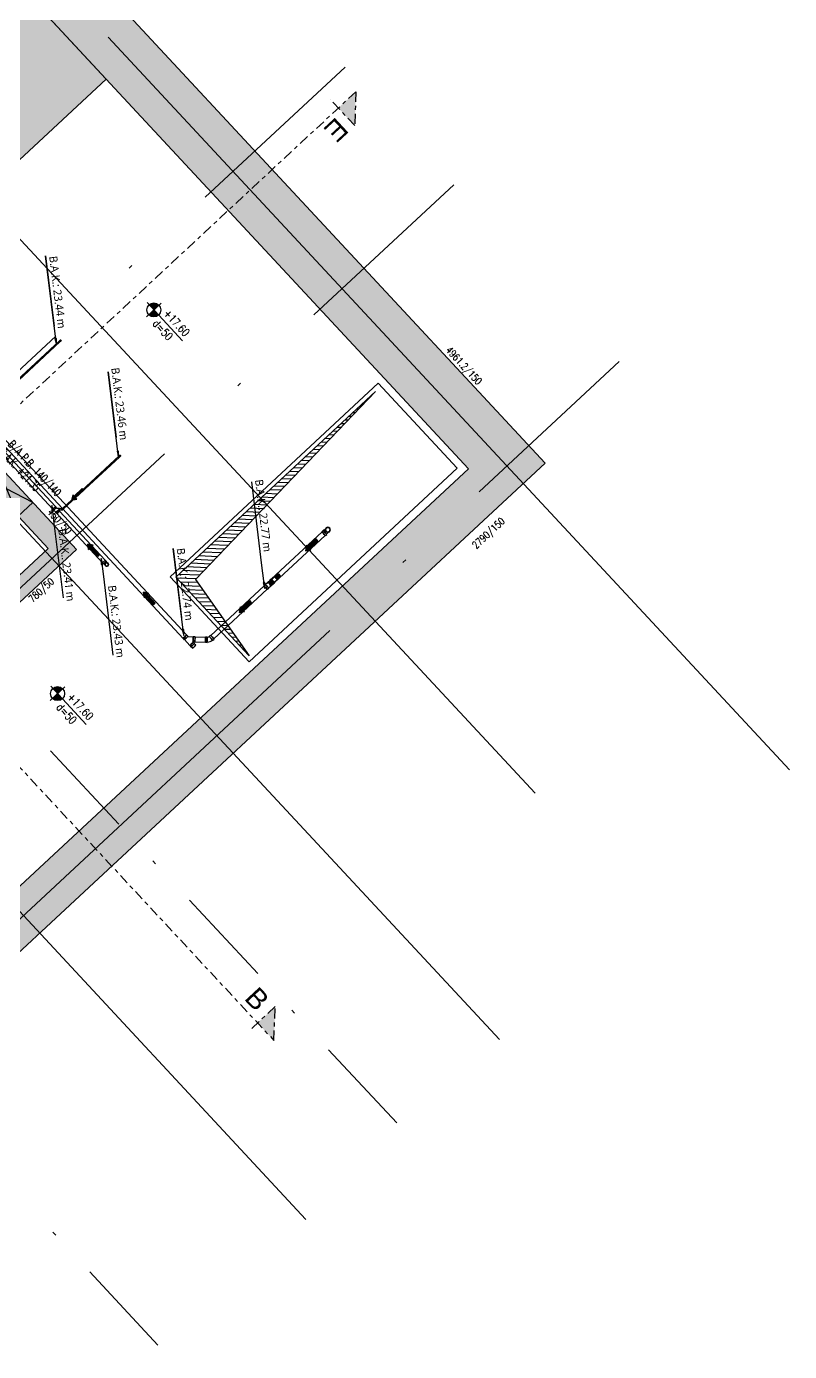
# Model space of a CAD drawing. Header units: millimetres. Extents: x 400382 to 401276, y 4543898 to 4544126.
# Drawn here: x 400505.69 to 400524.76, y 4543978.06 to 4544011.17 of the extents above; entities that cross this region are included whole.
import ezdxf
from ezdxf.enums import TextEntityAlignment as Align

# ---------------------------------------------------------------- set-up
doc = ezdxf.new("R2010")
doc.units = ezdxf.units.MM
for name, pattern in [('AKS', [3, 2.5, -0.25, 0, -0.25]), ('CENTER', [2, 1.25, -0.25, 0.25, -0.25]), ('CONTINU', [0]), ('DASHDOT2', [0.5, 0.25, -0.125, 0, -0.125]), ('HIDDEN', [0.375, 0.25, -0.125])]:
    doc.linetypes.add(name, pattern=pattern)
doc.layers.add('A-DETL', color=90, linetype='Continuous', lineweight=15)
for name, color, linetype in [('aks prota', 2, 'AKS'), ('boşluk prota', 2, 'Continuous'), ('boşluk taraması prota', 252, 'Continuous'), ('kesit tarama prota', 252, 'Continuous'), ('kiriş prota', 6, 'Continuous'), ('kolon tarama prota', 252, 'Continuous'), ('lperde prota', 4, 'Continuous'), ('merdiven prota', 2, 'Continuous'), ('perde prota', 1, 'Continuous'), ('PRT-AL-TUNEL_EKSENI', 14, 'DASHDOT2'), ('skesit prota', 7, 'Continuous'), ('st-s_level (kot)', 6, 'Continuous'), ('st-s_levelmark (kot işareti)', 4, 'Continuous'), ('TARAMA', 8, 'Continuous'), ('tkesit prota', 7, 'Continuous'), ('tnot prota', 4, 'Continuous')]:
    doc.layers.add(name, color=color, linetype=linetype)
doc.styles.add('Arial', font='Arial.ttf')
doc.styles.add('OLCU', font='romanstw.shx')
doc.styles.add('Segoe UI Light_1', font='', dxfattribs={"height": 200})
doc.styles.add('tkolon', font='romanstw.shx')
doc.styles.add('TNOT', font='romanstw.shx', dxfattribs={"width": 0.8, "height": 250})
doc.styles.get('Segoe UI Light_1').set_extended_font_data('Segoe UI Light')

# ---------------------------------------------------------------- blocks, each defined once
blk = doc.blocks.new('Flow Direction - Flow Direction _25mm_-1035271-_17_70 m  ARA KAT')
at = {"layer": 'TARAMA'}
blk.add_hatch(color=256, dxfattribs=at).paths.add_polyline_path([(0, 0), (-117, -78), (-117, -30), (-400, -30), (-400, 30), (-117, 30), (-117, 78)], flags=0)
for p, q in [((-117, 30), (-400, 30)), ((-400, 30), (-400, -30)), ((-117, 30), (-400, 30)), ((-400, 30), (-400, -30)), ((0, 0), (-117, 78)), ((-117, 78), (-117, 30)), ((-117, 78), (0, 0)), ((-117, 30), (-117, 78)), ((-117, -78), (0, 0)), ((-117, -78), (0, 0)), ((-400, -30), (-117, -30)), ((-117, -30), (-400, -30)), ((-117, -30), (-117, -78)), ((-117, -30), (-117, -78))]:
    blk.add_line(p, q, dxfattribs=at)
blk = doc.blocks.new('17.60 mekanik')
at = {"layer": 'kolon tarama prota'}
for points in [[(145317.1, 63033.7), (145306.2, 63044.1), (145303.8, 63040.9)], [(146118.3, 62999.4), (146107.3, 63009.8), (146105, 63006.7)], [(145629.1, 62955.7), (145618.1, 62966.1), (145615.8, 62962.9)], [(146066.5, 62771.4), (146055.6, 62781.8), (146053.2, 62778.6)], [(145604, 62751.3), (145615, 62740.9), (145617.3, 62744.1)], [(145785.2, 62751.3), (145796.2, 62740.9), (145798.5, 62744.1)]]:
    blk.add_hatch(color=256, dxfattribs=at).paths.add_polyline_path(points, flags=0)
for p, q in [((146119.7, 63221.1), (146119.7, 63221.1)), ((146111.9, 63205), (146111.9, 63200.6)), ((146112.4, 63200.6), (146112.4, 63027.3)), ((146116.9, 63208.6), (146116.9, 63208.6)), ((146124.2, 63027.3), (146124.2, 63200.6)), ((146124.7, 63200.6), (146124.7, 63205)), ((145136.5, 63164.9), (145279.9, 63060.8)), ((145317.1, 63033.7), (145136.5, 63164.9)), ((146071.2, 63033.6), (145900.8, 63157.5)), ((145455.2, 63082), (145589.5, 62984.4)), ((145629.1, 62955.7), (145455.2, 63082)), ((145306.2, 63044.1), (145303.8, 63040.9)), ((145303.8, 63040.9), (145317.1, 63033.7)), ((145317.1, 63033.7), (145306.2, 63044.1)), ((145315.8, 63045.7), (145315.8, 62781.6)), ((145318.5, 62781.6), (145318.5, 63045.7)), ((146118.3, 62999.4), (146071.2, 63033.6)), ((146111.9, 63027.3), (146111.9, 63022.9)), ((146112.6, 63022.9), (146112.6, 63007.4)), ((146113.7, 63042.7), (146113.7, 63040.2)), ((146113.7, 63021.7), (146113.7, 63019.2)), ((146113.8, 63040.2), (146113.8, 63021.7)), ((146114.2, 63019.2), (146114.2, 63013.3)), ((146122.4, 63013.3), (146122.4, 63019.2)), ((146122.8, 63021.7), (146122.8, 63040.2)), ((146122.9, 63040.2), (146122.9, 63042.7)), ((146122.9, 63019.2), (146122.9, 63021.7)), ((146124, 63007.4), (146124, 63022.9)), ((146124.7, 63022.9), (146124.7, 63027.3)), ((146107.3, 63009.8), (146105, 63006.7)), ((146105, 63006.7), (146118.3, 62999.4)), ((146118.3, 62999.4), (146107.3, 63009.8)), ((146111.9, 63007.4), (146111.9, 63002.9)), ((146112.4, 63002.9), (146112.4, 62820.9)), ((146121.3, 63007.4), (146115.3, 63007.4)), ((146124.2, 62820.9), (146124.2, 63002.9)), ((146124.7, 63002.9), (146124.7, 63007.4)), ((145618.1, 62966.1), (145615.8, 62962.9)), ((145615.8, 62962.9), (145629.1, 62955.7)), ((145629.1, 62955.7), (145618.1, 62966.1)), ((145627.8, 62958.5), (145627.8, 62766)), ((145630.4, 62766), (145630.4, 62958.5)), ((145889.6, 62899.9), (146030.9, 62797.2)), ((146066.5, 62771.4), (145889.6, 62899.9)), ((146085.6, 62786.2), (146076.4, 62777.1)), ((146088.3, 62789.8), (146085.1, 62786.7)), ((146107, 62807.9), (146088.6, 62789.5)), ((146097, 62781.2), (146115.4, 62799.6)), ((146071, 62777.3), (144960.7, 62777.3)), ((144960.7, 62765.5), (146071, 62765.5)), ((145612.3, 62755.8), (145299.9, 62755.8)), ((145615.8, 62755.9), (145612.3, 62755.9)), ((145615.8, 62752.9), (145615.2, 62752.4)), ((145618.3, 62755.4), (145615.8, 62755.4)), ((145615.8, 62751.9), (145615.8, 62751.8)), ((145622.1, 62759.2), (145618.3, 62755.4)), ((145622.5, 62760.2), (145621.8, 62759.5)), ((145622.5, 62755.4), (145624.2, 62757.1)), ((145624, 62755.4), (145622.5, 62755.4)), ((145626.8, 62763.7), (145622.9, 62759.8)), ((145623.8, 62758.9), (145622.9, 62759.8)), ((145622.9, 62759.8), (145623.8, 62758.9)), ((145624.8, 62757.9), (145623.8, 62758.9)), ((145623.8, 62758.9), (145624.8, 62757.9)), ((145627.5, 62755.9), (145624, 62755.9)), ((145624.4, 62756.8), (145625.2, 62757.5)), ((145624.8, 62757.9), (145628.7, 62761.8)), ((145628.8, 62761.7), (145626.7, 62763.9)), ((145626.7, 62763.9), (145628.8, 62761.7)), ((145627.8, 62762.8), (145626.8, 62763.7)), ((145626.8, 62763.7), (145627.8, 62762.8)), ((145795.2, 62755.8), (145627.5, 62755.8)), ((145628.7, 62761.8), (145627.8, 62762.8)), ((145627.8, 62762.8), (145628.7, 62761.8)), ((145798.7, 62755.9), (145795.2, 62755.9)), ((146055.6, 62781.8), (146053.2, 62778.6)), ((146053.2, 62778.6), (146066.5, 62771.4)), ((146066.5, 62771.4), (146055.6, 62781.8)), ((146075.4, 62777.7), (146071, 62777.7)), ((146071, 62765), (146075.4, 62765)), ((146075.4, 62776), (146074.8, 62775.4)), ((146076.4, 62777.1), (146075.4, 62777.1)), ((146075.4, 62774.7), (146075.4, 62774.8)), ((146075.4, 62765.6), (146095.2, 62765.6)), ((146092.6, 62777.1), (146093.7, 62778.2)), ((146095.2, 62777.1), (146092.6, 62777.1)), ((146094.1, 62777.7), (146097.3, 62780.8)), ((146099.6, 62777.7), (146095.2, 62777.7)), ((146095.2, 62765), (146099.6, 62765)), ((145299.9, 62746.8), (145612.3, 62746.8)), ((145604, 62751.3), (145615, 62740.9)), ((145617.3, 62744.1), (145604, 62751.3)), ((145604, 62751.3), (145640, 62725.1)), ((145612.3, 62746.7), (145615.8, 62746.7)), ((145615, 62740.9), (145617.3, 62744.1)), ((145615.8, 62747.2), (145624, 62747.2)), ((145624, 62746.7), (145627.5, 62746.7)), ((145627.5, 62746.8), (145795.2, 62746.8)), ((145640, 62725.1), (145792.5, 62614.4)), ((145785.2, 62751.3), (145796.2, 62740.9)), ((145798.5, 62744.1), (145785.2, 62751.3)), ((145785.2, 62751.3), (145822.1, 62724.5)), ((145795.2, 62746.7), (145798.7, 62746.7)), ((145796.2, 62740.9), (145798.5, 62744.1)), ((145822.1, 62724.5), (145982.3, 62608.1))]:
    blk.add_line(p, q, dxfattribs=at)
at = {"layer": 'kolon tarama prota', "extrusion": (2.51354e-07, -1.66297e-07, 1)}
for p, q in [((146111.9, 62820.9, 0), (146111.9, 62816.4, 0)), ((146124.7, 62816.4, 0), (146124.7, 62820.9, 0)), ((146109.9, 62811.4, 0), (146106.7, 62808.3, 0)), ((146115.7, 62799.3, 0), (146118.9, 62802.4, 0))]:
    blk.add_line(p, q, dxfattribs=at)
at = {"layer": 'kolon tarama prota', "extrusion": (-2.77643e-15, 8.50554e-08, 1)}
for p, q in [((146104.8, 62776.6, 0), (146099.6, 62776.6, 0)), ((146104.8, 62776.6, 0), (146099.6, 62776.6, 0)), ((146099.6, 62766.1, 0), (146104.8, 62766.1, 0)), ((146099.6, 62766.1, 0), (146104.8, 62766.1, 0))]:
    blk.add_line(p, q, dxfattribs=at)
at = {"layer": 'kolon tarama prota', "flags": 128}
for points in [[(146112.6, 63214.8), (146113, 63217.1), (146114.4, 63219), (146116.4, 63220.2), (146118.3, 63220.6)], [(146118.3, 63220.6), (146120.6, 63220.1), (146122.5, 63218.8), (146123.7, 63216.8), (146124, 63214.8)], [(146112.6, 63205), (146112.6, 63208), (146112.6, 63210.7), (146112.6, 63212.9), (146112.6, 63214.3), (146112.6, 63214.8), (146112.6, 63214.8)], [(146118.3, 63209.1), (146116, 63209.6), (146114.1, 63210.9), (146112.9, 63212.9), (146112.6, 63214.8)], [(146124, 63214.8), (146123.5, 63212.6), (146122.2, 63210.7), (146120.2, 63209.5), (146118.3, 63209.1)], [(146124, 63214.8), (146124, 63214.4), (146124, 63213), (146124, 63210.9), (146124, 63208.1), (146124, 63205.1), (146124, 63205)], [(145315.6, 63047.6), (145316.1, 63048.6), (145317.1, 63049.1)], [(145315.6, 63045.7), (145315.6, 63046.9), (145315.6, 63047.5), (145315.6, 63047.6)], [(145317.1, 63046), (145316, 63046.5), (145315.6, 63047.6)], [(145317.1, 63049.1), (145318.2, 63048.6), (145318.6, 63047.6)], [(145318.6, 63047.6), (145318.2, 63046.5), (145317.1, 63046)], [(145318.6, 63047.6), (145318.6, 63047.1), (145318.6, 63045.9), (145318.6, 63045.7)], [(146114.2, 63045.6), (146114.7, 63047.5), (146116, 63048.9), (146117.8, 63049.6), (146118.3, 63049.7)], [(146114.2, 63042.7), (146114.2, 63044.5), (146114.2, 63045.5), (146114.2, 63045.6)], [(146118.3, 63041.5), (146116.4, 63041.9), (146114.9, 63043.2), (146114.2, 63045.1), (146114.2, 63045.6)], [(146118.3, 63049.7), (146120.2, 63049.2), (146121.7, 63047.9), (146122.4, 63046.1), (146122.4, 63045.6)], [(146122.4, 63045.6), (146121.9, 63043.7), (146120.6, 63042.2), (146118.8, 63041.5), (146118.3, 63041.5)], [(146122.4, 63045.6), (146122.4, 63045.1), (146122.4, 63043.7), (146122.4, 63042.7)], [(145627.6, 62960.4), (145628, 62961.5), (145629.1, 62961.9)], [(145627.6, 62958.5), (145627.6, 62959.7), (145627.6, 62960.4), (145627.6, 62960.4)], [(145629.1, 62958.9), (145628, 62959.3), (145627.6, 62960.4)], [(145629.1, 62961.9), (145630.2, 62961.5), (145630.6, 62960.4)], [(145630.6, 62960.4), (145630.2, 62959.3), (145629.1, 62958.9)], [(145630.6, 62960.4), (145630.6, 62959.9), (145630.6, 62958.8), (145630.6, 62958.5)], [(145627.6, 62766), (145627.1, 62764.4), (145626.7, 62763.9)], [(145628.8, 62761.7), (145630.2, 62763.7), (145630.6, 62766)], [(145798.7, 62755.4), (145801.2, 62755.4), (145803.4, 62755.4), (145804.9, 62755.4), (145805.6, 62755.4), (145805.6, 62755.4)], [(145801.5, 62751.3), (145802, 62753.2), (145803.3, 62754.7), (145805.1, 62755.4), (145805.6, 62755.4)], [(145805.6, 62755.4), (145807.5, 62754.9), (145809, 62753.6), (145809.7, 62751.8), (145809.7, 62751.3)], [(145805.6, 62747.2), (145805.2, 62747.2), (145803.8, 62747.2), (145801.8, 62747.2), (145799.3, 62747.2), (145798.7, 62747.2)], [(145805.6, 62747.2), (145803.7, 62747.7), (145802.3, 62749), (145801.6, 62750.8), (145801.5, 62751.3)], [(145809.7, 62751.3), (145809.3, 62749.4), (145808, 62747.9), (145806.1, 62747.2), (145805.6, 62747.2)]]:
    blk.add_lwpolyline(points, dxfattribs=at)
at = {"layer": 'kolon tarama prota', "extrusion": (2.51354e-07, -1.66297e-07, 1), "elevation": 0, "flags": 128}
for points in [[(146112, 62813.5), (146110.5, 62811.2), (146110.3, 62811)], [(146112.6, 62816.4), (146112.1, 62813.8), (146112, 62813.5)], [(146118.4, 62802.9), (146121.1, 62806.2), (146122.5, 62809.1)], [(146122.5, 62809.1), (146123.7, 62813.2), (146124, 62816.4)]]:
    blk.add_lwpolyline(points, dxfattribs=at)
at = {"layer": 'kolon tarama prota'}
for centre, radius, start, end in [((146118.3, 63214.8), 6.38, 90, 270), ((146118.3, 63214.8), 6.38, 90, 270), ((146118.3, 63214.8), 5.9, 144, 324), ((146118.3, 63214.8), 5.71, 90, 270), ((146118.3, 63214.8), 5.9, 324, 144), ((146118.3, 63214.8), 6.38, 270, 90), ((146118.3, 63214.8), 6.38, 270, 90), ((146118.3, 63214.8), 5.71, 270, 90), ((146118.3, 63045.6), 4.58, 90, 270), ((146118.3, 63045.6), 4.58, 90, 270), ((146118.3, 63045.6), 4.58, 0, 180), ((146118.3, 63045.6), 4.58, 0, 180), ((146118.3, 63045.6), 4.5, 324, 144), ((146118.3, 63045.6), 4.58, 270, 90), ((146118.3, 63045.6), 4.58, 270, 90), ((145317.1, 63047.6), 1.52, 90, 270), ((145317.1, 63047.6), 1.33, 144, 324), ((145317.1, 63047.6), 1.33, 324, 144), ((145317.1, 63047.6), 1.52, 270, 90), ((146118.3, 63045.6), 4.58, 180, 0), ((146118.3, 63045.6), 4.58, 180, 0), ((146118.3, 63045.6), 4.5, 144, 324), ((146118.3, 63045.6), 4.1, 90, 270), ((146118.3, 63045.6), 4.1, 90, 270), ((146117, 63043.8), 2.25, 54, 234), ((146118.3, 63045.6), 3.43, 90, 270), ((146118.3, 63045.6), 3.43, 90, 270), ((146118.3, 63045.6), 3.3, 144, 324), ((146118.3, 63045.6), 3.02, 90, 270), ((146118.3, 63045.6), 3.3, 324, 144), ((146118.3, 63045.6), 4.1, 270, 90), ((146118.3, 63045.6), 4.1, 270, 90), ((146119.6, 63047.4), 2.25, 234, 54), ((146118.3, 63045.6), 3.43, 270, 90), ((146118.3, 63045.6), 3.43, 270, 90), ((146118.3, 63045.6), 3.02, 270, 90), ((145629.1, 62960.4), 1.52, 90, 270), ((145629.1, 62960.4), 1.33, 144, 324), ((145629.1, 62960.4), 1.33, 324, 144), ((145629.1, 62960.4), 1.52, 270, 90), ((145805.6, 62751.3), 4.58, 0, 180), ((145805.6, 62751.3), 4.58, 0, 180), ((145805.6, 62751.3), 4.1, 0, 180), ((145805.6, 62751.3), 4.58, 180, 0), ((145805.6, 62751.3), 4.58, 180, 0), ((145805.6, 62751.3), 4.1, 180, 0)]:
    blk.add_arc(centre, radius, start, end, dxfattribs=at)
for centre, major_axis, ratio, start_param, end_param in [((146118.3, 63200.6), (6.38, 0), 0.01, 1.570814, 4.712406), ((146118.3, 63205), (6.38, 0), 0.01, 1.570814, 4.712406), ((146118.3, 63205), (5.72, 0), 0.01, 1.570814, 4.712406), ((146118.3, 63200.6), (5.9, 0), 0.01, 3.141593, 4.712389), ((146118.3, 63200.6), (5.9, 0), 0.01, 1.570796, 3.141593), ((146118.3, 63205), (5.72, 0), 0.01, 4.712406, 7.853999), ((146118.3, 63205), (6.38, 0), 0.01, 4.712406, 7.853999), ((146118.3, 63200.6), (5.9, 0), 0.01, 4.712389, 6.283185), ((146118.3, 63200.6), (5.9, 0), 0.01, 0, 1.570796), ((146118.3, 63200.6), (6.38, 0), 0.01, 4.712406, 7.853999), ((145317.1, 63045.7), (1.52, 0), 0.010011, 1.570796, 4.712389), ((145317.1, 63045.7), (1.33, 0), 0.010011, 1.570796, 3.141593), ((145317.1, 63045.7), (1.33, 0), 0.010011, 3.141593, 4.712389), ((145317.1, 63045.7), (1.33, 0), 0.010011, 0, 1.570796), ((145317.1, 63045.7), (1.33, 0), 0.010011, 4.712389, 6.283185), ((145317.1, 63045.7), (1.52, 0), 0.010011, 4.712389, 7.853982), ((146118.3, 63027.3), (6.38, 0), 0.01, 1.570796, 4.712389), ((146118.3, 63022.9), (6.38, 0), 0.01, 1.570796, 4.712389), ((146118.3, 63027.3), (5.9, 0), 0.01, 1.570796, 3.141593), ((146118.3, 63027.3), (5.9, 0), 0.01, 3.141593, 4.712389), ((146118.3, 63022.9), (5.72, 0), 0.01, 1.570796, 4.712389), ((146118.3, 63019.2), (4.58, 0), 0.714142, 1.570796, 4.712389), ((146118.3, 63042.7), (4.58, 0), 0.699344, 1.570796, 4.712389), ((146118.3, 63040.2), (4.58, 0), 0.699344, 1.570796, 4.712389), ((146118.3, 63021.7), (4.58, 0), 0.714142, 1.570796, 4.712389), ((146118.3, 63040.2), (4.5, 0), 0.699401, 1.570796, 3.141593), ((146118.3, 63040.2), (4.5, 0), 0.699401, 3.141593, 4.712389), ((146118.3, 63021.7), (4.5, 0), 0.699401, 1.570796, 3.141593), ((146118.3, 63021.7), (4.5, 0), 0.699401, 3.141593, 4.712389), ((146118.3, 63042.7), (4.1, 0), 0.699344, 1.570796, 4.712389), ((146118.3, 63019.2), (4.1, 0), 0.714142, 1.570796, 4.712389), ((146118.3, 63042.7), (4.58, 0), 0.699344, 4.712389, 7.853982), ((146118.3, 63042.7), (4.1, 0), 0.699344, 4.712389, 7.853982), ((146118.3, 63040.2), (4.5, 0), 0.699401, 0, 1.570796), ((146118.3, 63040.2), (4.58, 0), 0.699344, 4.712389, 7.853982), ((146118.3, 63040.2), (4.5, 0), 0.699401, 4.712389, 6.283185), ((146118.3, 63027.3), (6.38, 0), 0.01, 4.712389, 7.853982), ((146118.3, 63027.3), (5.9, 0), 0.01, 0, 1.570796), ((146118.3, 63027.3), (5.9, 0), 0.01, 4.712389, 6.283185), ((146118.3, 63021.7), (4.58, 0), 0.714142, 4.712389, 7.853982), ((146118.3, 63021.7), (4.5, 0), 0.699401, 0, 1.570796), ((146118.3, 63022.9), (6.38, 0), 0.01, 4.712389, 7.853982), ((146118.3, 63022.9), (5.71, 0), 0.01, 4.712389, 7.853982), ((146118.3, 63019.2), (4.58, 0), 0.714142, 4.712389, 7.853982), ((146118.3, 63019.2), (4.1, 0), 0.714142, 4.712389, 7.853982), ((146118.3, 63021.7), (4.5, 0), 0.699401, 4.712389, 6.283185), ((146118.3, 63007.4), (6.38, 0), 0.01, 1.570796, 4.712389), ((146118.3, 63002.9), (6.38, 0), 0.01, 1.570796, 4.712389), ((146118.3, 63002.9), (5.9, 0), 0.01, 1.570796, 3.141593), ((146118.3, 63002.9), (5.9, 0), 0.01, 3.141593, 4.712389), ((146118.3, 63007.4), (5.71, 0), 0.01, 1.570796, 4.712389), ((146118.3, 63009.4), (4.1, 0), 0.714142, 3.897739, 4.712389), ((146118.3, 63007.4), (6.38, 0), 0.01, 4.712389, 7.853982), ((146118.3, 63007.4), (5.71, 0), 0.01, 4.712389, 7.853982), ((146118.3, 63009.4), (4.1, 0), 0.714142, 4.712389, 5.527039), ((146118.3, 63002.9), (5.9, 0), 0.01, 0, 1.570796), ((146118.3, 63002.9), (6.38, 0), 0.01, 4.712389, 7.853982), ((146118.3, 63002.9), (5.9, 0), 0.01, 4.712389, 6.283185), ((145629.1, 62958.5), (1.52, 0), 0.01, 1.570796, 4.712389), ((145629.1, 62958.5), (1.33, 0), 0.01, 3.141593, 4.712389), ((145629.1, 62958.5), (1.33, 0), 0.01, 1.570796, 3.141593), ((145629.1, 62958.5), (1.33, 0), 0.01, 4.712389, 6.283185), ((145629.1, 62958.5), (1.33, 0), 0.01, 0, 1.570796), ((145629.1, 62958.5), (1.52, 0), 0.01, 4.712389, 7.853982), ((146118.3, 62820.9), (5.9, 0), 0.01, 1.570796, 3.141593), ((146118.3, 62820.9), (5.9, 0), 0.01, 3.141593, 4.712389), ((146118.3, 62820.9), (5.9, 0), 0.01, 0, 1.570796), ((146118.3, 62820.9), (5.9, 0), 0.01, 4.712389, 6.283185), ((146089.6, 62782.2), (-4.51, 4.51), 0.01, 3.137451, 6.279044), ((146089.6, 62782.2), (-4.51, 4.51), 0.01, 6.279044, 9.420636), ((146089.6, 62782.2), (-4.04, 4.04), 0.01, 6.279044, 9.420636), ((146089.6, 62782.2), (-4.04, 4.04), 0.01, 3.137451, 6.279044), ((146092.8, 62785.3), (-4.51, 4.51), 0.01, 6.279044, 9.420636), ((146092.8, 62785.3), (-4.51, 4.51), 0.01, 3.137451, 6.279044), ((146092.8, 62785.3), (-4.17, 4.17), 0.01, 4.712389, 6.283185), ((146092.8, 62785.3), (-4.17, 4.17), 0.01, 0, 1.570796), ((146092.8, 62785.3), (-4.17, 4.17), 0.01, 1.570796, 3.141593), ((146092.8, 62785.3), (-4.17, 4.17), 0.01, 3.141593, 4.712389), ((146111.2, 62803.8), (-4.17, 4.17), 0.01, 4.712389, 6.283185), ((146111.2, 62803.8), (-4.17, 4.17), 0.01, 0, 1.570796), ((146111.2, 62803.8), (-4.17, 4.17), 0.01, 1.570796, 3.141593), ((146111.2, 62803.8), (-4.17, 4.17), 0.01, 3.141593, 4.712389), ((145612.3, 62751.3), (0, 4.58), 0.01, 6.259048, 9.400641), ((145612.3, 62751.3), (0, 4.5), 0.01, 0, 1.570796), ((145612.3, 62751.3), (0, 4.58), 0.01, 3.117456, 6.259048), ((145612.3, 62751.3), (0, 4.5), 0.01, 4.712389, 6.283185), ((145616.3, 62751.3), (-1.06, 1.06), 0.009994, 0.024139, 1.094793), ((145616.3, 62751.3), (-1.06, 1.06), 0.009994, 5.236671, 6.307325), ((145615.8, 62751.3), (0, 4.58), 0.01, 6.259048, 9.400641), ((145615.8, 62751.3), (0, 4.1), 0.01, 6.259048, 9.400641), ((145615.8, 62751.3), (0, 4.58), 0.01, 3.117456, 6.259048), ((145615.8, 62751.3), (0, 4.1), 0.01, 3.117456, 6.259048), ((145623.1, 62758.2), (-1.33, 1.33), 0.009994, 0.024139, 3.165732), ((145623.1, 62758.2), (-1.33, 1.33), 0.009994, 3.165732, 6.307325), ((145623.1, 62758.2), (-1.06, 1.06), 0.009994, 3.165732, 6.307325), ((145623.1, 62758.2), (-1.06, 1.06), 0.009994, 0.024139, 3.165732), ((145623.8, 62758.9), (-1.33, 1.33), 0.009994, 3.165732, 6.307325), ((145623.8, 62758.9), (-1.33, 1.33), 0.009994, 0.024139, 3.165732), ((145624, 62751.3), (0, 4.58), 0.01, 6.259048, 9.400641), ((145624, 62751.3), (0, 4.1), 0.01, 6.259048, 9.400641), ((145624, 62751.3), (0, 4.58), 0.01, 3.117456, 6.259048), ((145624, 62751.3), (0, 4.1), 0.01, 3.117456, 6.259048), ((145627.5, 62751.3), (0, 4.58), 0.01, 6.259048, 9.400641), ((145627.5, 62751.3), (0, 4.5), 0.01, 0, 1.570796), ((145627.5, 62751.3), (0, 4.58), 0.01, 3.117456, 6.259048), ((145627.5, 62751.3), (0, 4.5), 0.01, 4.712389, 6.283185), ((145629.1, 62766), (1.52, 0), 0.01, 0.010004, 3.151597), ((145629.1, 62766), (1.52, 0), 0.01, 3.151597, 6.293189), ((145629.1, 62766), (1.33, 0), 0.01, 1.570796, 3.141593), ((145629.1, 62766), (1.33, 0), 0.01, 3.141593, 4.712389), ((145629.1, 62766), (1.33, 0), 0.01, 0, 1.570796), ((145629.1, 62766), (1.33, 0), 0.01, 4.712389, 6.283185), ((145795.2, 62751.3), (0, -4.58), 0.01, 1.570796, 4.712389), ((145795.2, 62751.3), (0, 4.5), 0.01, 0, 1.570796), ((145795.2, 62751.3), (0, 4.5), 0.01, 4.712389, 6.283185), ((145798.7, 62751.3), (0, -4.58), 0.01, 1.570796, 4.712389), ((145798.7, 62751.3), (0, -4.1), 0.01, 1.570796, 4.712389), ((146071, 62771.4), (0, 6.38), 0.01, 0.004143, 3.145735), ((146071, 62771.4), (0, 5.9), 0.01, 0, 1.570796), ((146071, 62771.4), (0, 5.9), 0.01, 1.570796, 3.141593), ((146071, 62771.4), (0, 6.38), 0.01, 3.145735, 6.287328), ((146071, 62771.4), (0, 5.9), 0.01, 4.712389, 6.283185), ((146071, 62771.4), (0, 5.9), 0.01, 3.141593, 4.712389), ((146078.8, 62771.4), (-4.04, 4.04), 0.01, 5.706848, 6.279044), ((146078.8, 62771.4), (-4.04, 4.04), 0.01, 6.279044, 6.85124), ((146075.4, 62771.4), (0, 6.38), 0.01, 0.004143, 3.145735), ((146075.4, 62771.4), (0, 5.71), 0.01, 0.004143, 3.145735), ((146075.4, 62771.4), (0, 6.38), 0.01, 3.145735, 6.287328), ((146075.4, 62771.4), (0, 5.72), 0.01, 3.145735, 6.287328), ((146095.2, 62771.4), (0, 6.38), 0.01, 0.004143, 3.145735), ((146095.2, 62771.4), (0, 5.71), 0.01, 0.004143, 3.145735), ((146095.2, 62771.4), (0, 6.38), 0.01, 3.145735, 6.287328), ((146095.2, 62771.4), (0, 5.72), 0.01, 3.145735, 6.287328), ((146099.6, 62771.4), (0, 6.38), 0.01, 0.004143, 3.145735), ((146099.6, 62771.4), (0, 6.38), 0.01, 3.145735, 6.287328), ((145612.3, 62751.3), (0, 4.5), 0.01, 1.570796, 3.141593), ((145612.3, 62751.3), (0, 4.5), 0.01, 3.141593, 4.712389), ((145627.5, 62751.3), (0, 4.5), 0.01, 1.570796, 3.141593), ((145627.5, 62751.3), (0, 4.5), 0.01, 3.141593, 4.712389), ((145795.2, 62751.3), (0, 4.5), 0.01, 1.570796, 3.141593), ((145795.2, 62751.3), (0, -4.58), 0.01, 4.712389, 7.853982), ((145795.2, 62751.3), (0, 4.5), 0.01, 3.141593, 4.712389), ((145798.7, 62751.3), (0, 4.1), 0.01, 1.570796, 4.712389), ((145798.7, 62751.3), (0, 4.58), 0.01, 1.570796, 4.712389)]:
    blk.add_ellipse(centre, major_axis=major_axis, ratio=ratio, start_param=start_param, end_param=end_param, dxfattribs=at)
at = {"layer": 'kolon tarama prota', "extrusion": (2.51354e-07, -1.66297e-07, 1)}
for centre, major_axis, start_param, end_param in [((146118.3, 62820.9, 0), (6.38, 0, 0), 6.279043, 9.420635), ((146118.3, 62820.9, 0), (6.38, 0, 0), 3.13745, 6.279043), ((146111.2, 62803.8, 0), (4.51, -4.51, 0), 3.145734, 6.287327), ((146111.2, 62803.8, 0), (4.51, -4.51, 0), 0.004141, 3.145734), ((146114.4, 62806.9, 0), (4.51, -4.51, 0), 3.145734, 6.287327), ((146114.4, 62806.9, 0), (4.51, -4.51, 0), 0.004141, 3.145734), ((146114.4, 62806.9, 0), (4.04, -4.04, 0), 3.145734, 6.287327), ((146114.4, 62806.9, 0), (4.04, -4.04, 0), 0.004141, 3.145734), ((146118.3, 62816.4, 0), (6.38, 0, 0), 6.279043, 9.420635), ((146118.3, 62816.4, 0), (6.38, 0, 0), 3.13745, 6.279043), ((146118.3, 62816.4, 0), (5.72, 0, 0), 6.279043, 9.420635), ((146118.3, 62816.4, 0), (5.71, 0, 0), 3.13745, 6.279043)]:
    blk.add_ellipse(centre, major_axis=major_axis, ratio=0.01, start_param=start_param, end_param=end_param, dxfattribs=at)
at = {"layer": 'kolon tarama prota', "extrusion": (-2.77643e-15, 8.50554e-08, 1)}
for centre, start_param, end_param in [((146099.6, 62771.4, 0), 3.145735, 6.287328), ((146099.6, 62771.4, 0), 3.145735, 6.287328), ((146099.6, 62771.4, 0), 0.004143, 3.145735), ((146099.6, 62771.4, 0), 0.004143, 3.145735), ((146104.8, 62771.4, 0), 0.004143, 3.145735), ((146104.8, 62771.4, 0), 3.145735, 6.287328), ((146104.8, 62771.4, 0), 0.004143, 3.145735), ((146104.8, 62771.4, 0), 3.145735, 6.287328)]:
    blk.add_ellipse(centre, major_axis=(0, -5.24, 0), ratio=0.01, start_param=start_param, end_param=end_param, dxfattribs=at)
at = {"layer": 'kolon tarama prota', "xscale": 0.1, "yscale": 0.1, "zscale": 0.1}
for p, rotation in [((146118.3, 63138.1), 269.9999999999998), ((146118.3, 62911.8), 270.0000000000002), ((145627.8, 62796), 269.9999999999998), ((145735.7, 62751.3), 179.9999999999998), ((145918.7, 62771.4), 179.9999999999996)]:
    blk.add_blockref('Flow Direction - Flow Direction _25mm_-1035271-_17_70 m  ARA KAT', p, dxfattribs=dict(at, rotation=rotation))
at = {"layer": 'kolon tarama prota', "char_height": 20, "attachment_point": 1, "rotation": 324, "line_spacing_factor": 1.142579, "style": 'Segoe UI Light_1'}
for s, insert, width in [('B.A.K.: 23.44 m', (145155.7, 63186.3), 214.162), ('B.A.K.: 22.77 m', (145914.8, 63182.6), 212.151), ('B.A.K.: 23.46 m', (145465.6, 63109.9), 213.66), ('B.A.K.: 22.74 m', (145907.1, 62922.5), 213.157), ('B.A.K.: 23.41 m', (145670.3, 62738.4), 208.13), ('B.A.K.: 23.43 m', (145858.3, 62733.5), 213.66)]:
    blk.add_mtext(s, dxfattribs=dict(at, insert=insert, width=width))
blk = doc.blocks.new('PLAN_KOT')
at = {"layer": 'st-s_levelmark (kot işareti)'}
h = blk.add_hatch(color=256, dxfattribs=at)
h.paths.add_polyline_path([(0, 17.5, 0.414214), (-17.5, 0), (0, 0)])
h.paths.add_polyline_path([(17.5, 0), (0, 0), (0, -17.5, 0.414214)])
for p, q in [((105, 0), (-25, 0)), ((0, 25), (0, -25))]:
    blk.add_line(p, q, dxfattribs=at)
blk.add_circle((0, 0), 17.5, dxfattribs=at)
at = {"layer": 'st-s_level (kot)', "color": 6, "style": 'OLCU', "width": 0.8}
for tag, p in [('KOT', (22.7, 9.8)), ('DÖŞEME_KALINLIĞI', (22.7, -27.6))]:
    blk.add_attdef(tag, p, '', height=20, dxfattribs=at)

msp = doc.modelspace()

# ---------------------------------------------------------------- hatches: boundary and pattern name
at = {"layer": 'boşluk taraması prota', "ltscale": 2}
h = msp.add_hatch(dxfattribs=at)
h.set_pattern_fill('ANSI31', color=256, scale=0.03, angle=-47.076006, style=0)
h.set_pattern_definition([(357.923994, (399730.02141, 4544231.52578), (0.003450452, 0.095187483), [])])
h.paths.add_polyline_path([(400514.41327, 4544002.05483), (400509.91988, 4543997.35427), (400511.25752, 4543995.4439), (400509.42437, 4543997.41496)])
at = {"layer": 'kesit tarama prota'}
h = msp.add_hatch(color=256, dxfattribs=at)
h.dxf.hatch_style = 1
h.paths.add_polyline_path([(400513.89436, 4544008.69619), (400513.9251, 4544009.54416), (400513.48574, 4544009.13555)])
h = msp.add_hatch(color=256, dxfattribs=at)
h.dxf.hatch_style = 1
h.paths.add_polyline_path([(400511.9066, 4543986.68003), (400511.87586, 4543985.83206), (400511.46724, 4543986.27141)])
at = {"layer": 'kolon tarama prota'}
h = msp.add_hatch(color=256, dxfattribs=at)
h.dxf.hatch_style = 1
h.paths.add_polyline_path([(400518.65538, 4544000.26436), (400484.81074, 4544036.65495), (400485.11839, 4544034.12161), (400516.73976, 4544000.12153), (400498.50654, 4543983.16394), (400490.43772, 4543991.83973), (400489.11966, 4543990.61388), (400489.80069, 4543989.88162), (400490.02037, 4543990.08593), (400498.22539, 4543981.26369)])
h = msp.add_hatch(dxfattribs=at)
h.set_pattern_fill('DOTS', color=2, scale=0.1, angle=-47.076006)
h.set_pattern_definition([(312.923994, (398997.36488, 4544993.93019), (0.170302485, 0.049990168), [0, -0.15875])])
h.paths.add_polyline_path([(400504.14415, 4544013.66464), (400507.6855, 4544009.8569), (400492.11206, 4543995.37301), (400491.37243, 4543996.16828), (400490.40724, 4543997.20607), (400489.18348, 4543998.52189), (400490.13948, 4543999.41101), (400490.0054, 4544000.51506)])
h = msp.add_hatch(color=256, dxfattribs=at)
h.dxf.hatch_style = 1
h.paths.add_polyline_path([(400506.93947, 4543998.10449), (400503.87484, 4544001.39965), (400499.55467, 4543997.38172), (400499.96329, 4543996.94237), (400503.91733, 4544000.61978), (400506.23282, 4543998.1301), (400501.25347, 4543993.49911), (400498.52936, 4543996.42815), (400498.16323, 4543996.08763), (400501.22786, 4543992.79247)])

# ---------------------------------------------------------------- linework, layer by layer
at = {"layer": 'A-DETL', "color": 1, "lineweight": 5}
msp.add_lwpolyline([(400410.49797, 4544108.04135), (400518.40627, 4543992.01566)], dxfattribs=at)
at = {"layer": 'aks prota', "ltscale": 10}
for p, q in [((400524.75998, 4543992.59926), (400411.76442, 4544114.0949)), ((400517.51063, 4543985.85709), (400404.51506, 4544107.35273)), ((400512.67773, 4543981.36231), (400399.68216, 4544102.85794)), ((400488.11889, 4543986.40837), (400513.65514, 4544010.15801)), ((400490.83438, 4543983.4676), (400516.37063, 4544007.21723)), ((400494.96322, 4543979.04918), (400520.49946, 4544002.79881))]:
    msp.add_line(p, q, dxfattribs=at)
at = {"layer": 'boşluk prota', "ltscale": 0.05}
msp.add_lwpolyline([(400514.41327, 4544002.05483), (400509.91988, 4543997.35427), (400511.25752, 4543995.4439), (400509.42437, 4543997.41496)], close=True, dxfattribs=at)
at = {"layer": 'kiriş prota'}
for points in [[(400504.14415, 4544013.66464), (400507.6855, 4544009.8569), (400492.11206, 4543995.37301), (400491.37243, 4543996.16828), (400490.40724, 4543997.20607), (400489.18348, 4543998.52189), (400490.13948, 4543999.41101), (400490.0054, 4544000.51506), (400504.14415, 4544013.66464)], [(400514.48025, 4544002.25707), (400516.45523, 4544000.13353), (400511.2562, 4543995.29823), (400509.28122, 4543997.42178), (400514.48025, 4544002.25707)]]:
    msp.add_lwpolyline(points, dxfattribs=at)
at = {"layer": 'merdiven prota', "linetype": 'HIDDEN', "ltscale": 10}
msp.add_lwpolyline([(400504.89638, 4544000.30126), (400505.48369, 4543998.93559), (400505.84982, 4543999.2761), (400504.53026, 4543999.96075), (400504.89638, 4544000.30126)], dxfattribs=at)
at = {"layer": 'perde prota'}
msp.add_lwpolyline([(400490.43772, 4543991.83973), (400498.50654, 4543983.16394), (400516.73976, 4544000.12153), (400485.11839, 4544034.12161), (400484.81074, 4544036.65495), (400518.65538, 4544000.26436), (400498.22539, 4543981.26369), (400490.02037, 4543990.08593), (400489.80069, 4543989.88162), (400489.11966, 4543990.61388)], dxfattribs=at)
for points in [[(400503.87484, 4544001.39965), (400506.93947, 4543998.10449), (400501.22786, 4543992.79247), (400498.16323, 4543996.08763)], [(400503.91733, 4544000.61978), (400506.23282, 4543998.1301), (400501.25347, 4543993.49911), (400498.93798, 4543995.98879)]]:
    msp.add_lwpolyline(points, close=True, dxfattribs=at)
at = {"layer": 'PRT-AL-TUNEL_EKSENI', "ltscale": 10}
for p, q in [((400402.09861, 4544105.10534), (400515.09418, 4543983.6097)), ((400396.13071, 4544099.55496), (400509.12628, 4543978.05932))]:
    msp.add_line(p, q, dxfattribs=at)
at = {"layer": 'skesit prota', "linetype": 'CENTER', "ltscale": 0.2}
for p, q in [((400513.9251, 4544009.54416), (400513.89436, 4544008.69619)), ((400513.89436, 4544008.69619), (400513.28143, 4544009.35522)), ((400511.9066, 4543986.68003), (400511.24757, 4543986.06711)), ((400511.87586, 4543985.83206), (400511.9066, 4543986.68003))]:
    msp.add_line(p, q, dxfattribs=at)
for points in [[(400398.29358, 4544107.95855), (400511.87586, 4543985.83206)], [(400513.9251, 4544009.54416), (400485.76656, 4543983.35565)]]:
    msp.add_lwpolyline(points, dxfattribs=at)

# ---------------------------------------------------------------- block references
at = {"layer": 'merdiven prota', "xscale": 0.01, "yscale": 0.01, "zscale": 0.01, "rotation": 312.9239939588403}
msp.add_blockref('17.60 mekanik', (399055.2216, 4544638.04734), dxfattribs=at)
at = {"layer": 'st-s_level (kot)', "linetype": 'CONTINU', "ltscale": 0.1, "xscale": 0.01, "yscale": 0.01, "zscale": 0.01, "rotation": 312.9239939588403}
for p in [(400508.87621, 4544004.08965), (400506.47093, 4543994.50042)]:
    msp.add_blockref('PLAN_KOT', p, dxfattribs=at).add_auto_attribs({'KOT': '+17.60', 'DÖŞEME_KALINLIĞI': 'd=50'})

# ---------------------------------------------------------------- texts
at = {"layer": 'lperde prota', "style": 'tkolon', "width": 0.8}
for s, rotation, p in [('4961.2/150', 312.563509, (400516.22425, 4544003.13557)), ('450/50', 312.563509, (400506.26652, 4543999.08526)), ('2790/150', 42.563509, (400516.86913, 4543998.17711)), ('780/50', 42.563509, (400505.78707, 4543996.83562))]:
    msp.add_text(s, height=0.18, rotation=rotation, dxfattribs=at).set_placement(p, align=Align.MIDDLE_LEFT)
at = {"layer": 'tkesit prota', "style": 'Arial'}
for s, rotation, p in [('E', 222.923994, (400513.43723, 4544008.92834)), ('B', 312.923994, (400511.11407, 4543986.87141))]:
    msp.add_text(s, height=0.5, rotation=rotation, dxfattribs=at).set_placement(p)
at = {"layer": 'tnot prota', "style": 'TNOT', "width": 0.7}
for s, p in [('B/A P.B. 140/140', (400505.29561, 4544000.78636)), ('B.A.K. +21.35', (400505.07594, 4544000.58206))]:
    msp.add_text(s, height=0.2, rotation=312.923994, dxfattribs=at).set_placement(p, align=Align.MIDDLE_LEFT)

doc.saveas('drawing.dxf')
